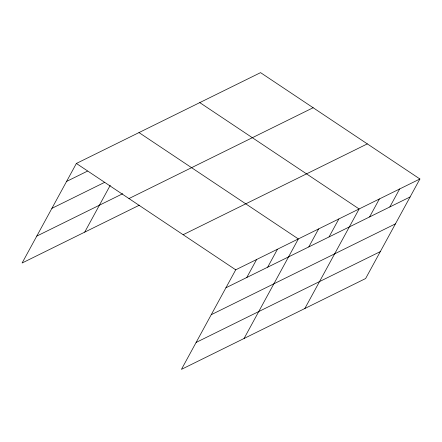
<?xml version="1.0" encoding="UTF-8"?>
<svg xmlns="http://www.w3.org/2000/svg" width="442" height="442" viewBox="0 0 442 442"><rect width="100%" height="100%" fill="white"/><g stroke="black" fill="none" stroke-linecap="round" stroke-linejoin="round"><path stroke-width="0.66" d="M419.9 178.982L235.719 269.813L181.441 369.363L365.622 278.537L419.9 178.982L260.559 72.637L76.378 163.463L22.1 263.018L139.363 205.187M84.72 232.133L110.251 185.308M246.796 277.488L256.592 259.52M267.67 267.189L277.465 249.227M244.061 338.484L298.339 238.934L138.998 132.583M308.803 246.907L318.599 228.939M329.063 236.912L338.859 218.95M304.842 308.51L359.119 208.961L199.778 102.61M369.584 216.934L379.38 198.966M389.844 206.939L399.64 188.977M66.582 181.43L87.455 171.137M51.902 208.353L104.704 182.314M36.78 236.094L122.732 193.707M128.959 198.563L313.14 107.732M183.137 234.719L367.319 143.888M225.923 287.781L410.104 196.95M211.243 314.704L395.424 223.873M196.121 342.439L380.302 251.614M76.378 163.463L235.719 269.813"/></g></svg>
